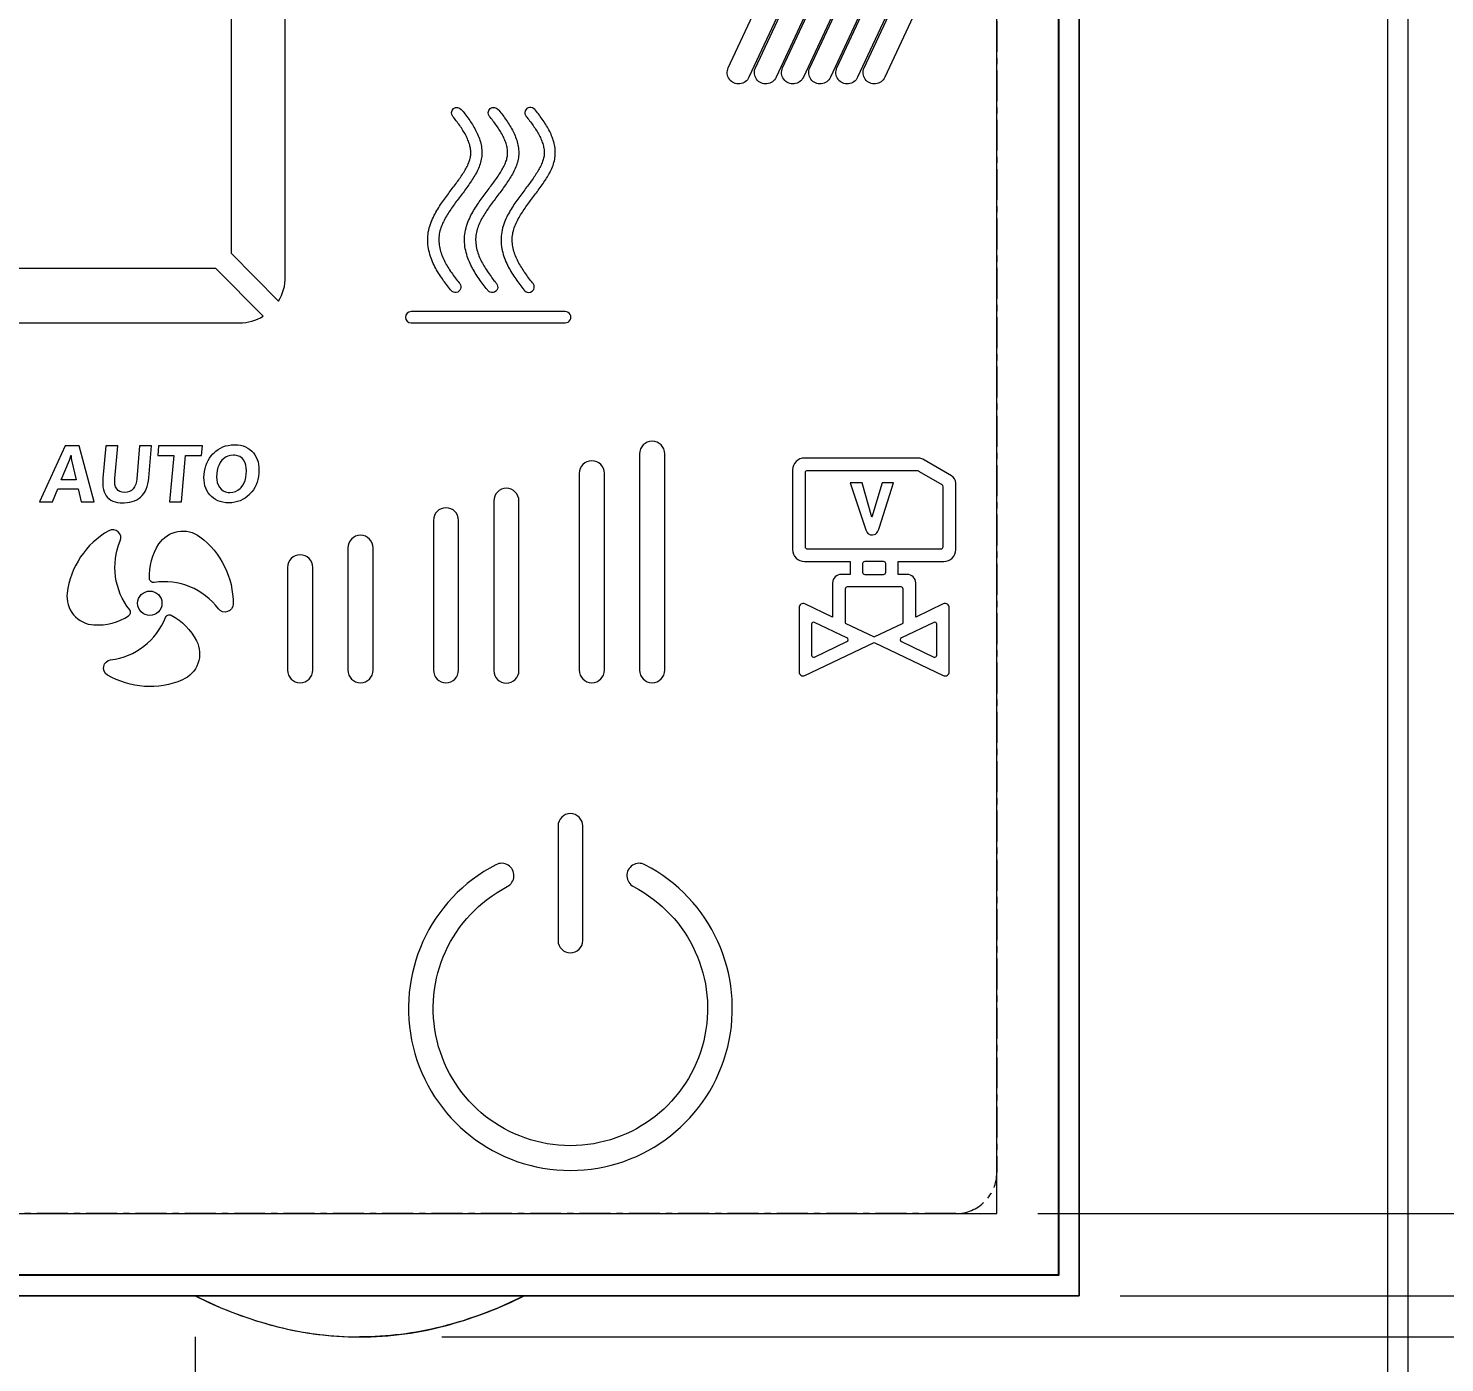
# Model space of a CAD drawing. Header units: millimetres. Extents: x 1950 to 4611, y 2266 to 2867.
# Drawn here: x 3716.34 to 3750.79, y 2673.33 to 2705.78 of the extents above; entities that cross this region are included whole.
import ezdxf

# ---------------------------------------------------------------- set-up
doc = ezdxf.new("R2010")
doc.units = ezdxf.units.MM
doc.linetypes.add('CENTER', pattern=[0.6, 0.375, -0.075, 0.075, -0.075])
for name, color, linetype, lineweight in [('BACKLIGHT', 7, 'Continuous', 20), ('Cover Lens', 152, 'Continuous', 0), ('LCD', 4, 'Continuous', 20)]:
    doc.layers.add(name, color=color, linetype=linetype, lineweight=lineweight)
doc.layers.add('Dim', color=4, linetype='Continuous')
doc.layers.add('DWG', color=7, linetype='Continuous')
doc.styles.add('宋体', font='')
doc.styles.get('宋体').set_extended_font_data('SimSun')
doc.dimstyles.new('DIM', dxfattribs={"dimtxt": 2.5, "dimasz": 2, "dimexe": 1.25, "dimexo": 1, "dimgap": 1, "dimtad": 1, "dimzin": 1, "dimtxsty": '宋体', "dimcen": 2.5, "dimazin": 0, "dimtfac": 1, "dimtmove": 0, "dimatfit": 3, "dimfxl": 0, "dimlwe": 0, "dimarcsym": 0})

# ---------------------------------------------------------------- blocks, each defined once
blk = doc.blocks.new('CG1')
at = {"layer": 'Cover Lens'}
for points in [[(-43, -17), (-43, 65, -0.414214), (-41, 67), (41, 67, -0.414214), (43, 65), (43, -17, -0.414214), (41, -19), (-41, -19, -0.414214)], [(-42.5, -17), (-42.5, 65, -0.414214), (-41, 66.5), (41, 66.5, -0.414214), (42.5, 65), (42.5, -17, -0.414214), (41, -18.5), (-41, -18.5, -0.414214)]]:
    blk.add_lwpolyline(points, format="xyb", close=True, dxfattribs=at)
blk.add_lwpolyline([(-33, 0), (33, 0), (33, 54), (-33, 54)], close=True, dxfattribs=at)
blk = doc.blocks.new('*D21')
at = {"layer": 'Defpoints', "color": 0}
for p in [(3739.899, 2730.951), (3739.899, 2676.951), (3761.107, 2676.951)]:
    blk.add_point(p, dxfattribs=at)
at = {"layer": 'Dim', "color": 0, "lineweight": 0}
for p, q in [((3740.899, 2730.951), (3762.357, 2730.951)), ((3740.899, 2676.951), (3762.357, 2676.951))]:
    blk.add_line(p, q, dxfattribs=at)
at = {"layer": 'Dim', "color": 0, "lineweight": -2}
blk.add_line((3761.107, 2728.951), (3761.107, 2678.951), dxfattribs=at)
at = {"layer": 'Dim', "color": 0}
for points in [[(3760.774, 2728.951), (3761.44, 2728.951), (3761.107, 2730.951)], [(3760.774, 2678.951), (3761.44, 2678.951), (3761.107, 2676.951)]]:
    blk.add_solid(points, dxfattribs=at)
at = {"layer": 'Dim', "color": 0, "insert": (3758.586, 2703.951), "char_height": 2.5, "attachment_point": 5, "rotation": 90, "style": '宋体'}
blk.add_mtext('{\\C2;*}54,00%%P0.15 VA', dxfattribs=at)
blk = doc.blocks.new('*D22')
at = {"layer": 'Defpoints', "color": 0}
for p in [(3747.899, 2743.951), (3783.993, 2743.951), (3747.899, 2657.951)]:
    blk.add_point(p, dxfattribs=at)
at = {"layer": 'Dim', "color": 0, "lineweight": 0}
for p, q in [((3748.899, 2743.951), (3785.243, 2743.951)), ((3748.899, 2657.951), (3785.243, 2657.951))]:
    blk.add_line(p, q, dxfattribs=at)
at = {"layer": 'Dim', "color": 0, "lineweight": -2}
blk.add_line((3783.993, 2659.951), (3783.993, 2741.951), dxfattribs=at)
at = {"layer": 'Dim', "color": 0}
for points in [[(3783.66, 2741.951), (3784.327, 2741.951), (3783.993, 2743.951)], [(3783.66, 2659.951), (3784.327, 2659.951), (3783.993, 2657.951)]]:
    blk.add_solid(points, dxfattribs=at)
at = {"layer": 'Dim', "color": 0, "insert": (3781.472, 2700.951), "char_height": 2.5, "attachment_point": 5, "rotation": 90, "style": '宋体'}
blk.add_mtext('{\\C2;*}86,00%%P0.05 OD', dxfattribs=at)
blk = doc.blocks.new('*D112')
at = {"layer": 'Defpoints', "color": 0}
for p in [(3741.899, 2732.951), (3741.899, 2674.951), (3767.031, 2674.951)]:
    blk.add_point(p, dxfattribs=at)
at = {"layer": 'Dim', "color": 0, "lineweight": 0}
for p, q in [((3742.899, 2732.951), (3768.281, 2732.951)), ((3742.899, 2674.951), (3768.281, 2674.951))]:
    blk.add_line(p, q, dxfattribs=at)
at = {"layer": 'Dim', "color": 0, "lineweight": -2}
blk.add_line((3767.031, 2730.951), (3767.031, 2676.951), dxfattribs=at)
at = {"layer": 'Dim', "color": 0}
for points in [[(3766.698, 2730.951), (3767.365, 2730.951), (3767.031, 2732.951)], [(3766.698, 2676.951), (3767.365, 2676.951), (3767.031, 2674.951)]]:
    blk.add_solid(points, dxfattribs=at)
at = {"layer": 'Dim', "color": 0, "insert": (3764.573, 2703.951), "char_height": 2.5, "attachment_point": 5, "rotation": 90, "style": '宋体'}
blk.add_mtext('58,00', dxfattribs=at)
blk = doc.blocks.new('*D113')
at = {"layer": 'Defpoints', "color": 0}
for p in [(3741.899, 2732.951), (3772.325, 2732.951), (3741.899, 2674.951)]:
    blk.add_point(p, dxfattribs=at)
at = {"layer": 'Dim', "color": 0, "lineweight": 0}
for p, q in [((3742.899, 2732.951), (3773.575, 2732.951)), ((3742.899, 2674.951), (3773.575, 2674.951))]:
    blk.add_line(p, q, dxfattribs=at)
at = {"layer": 'Dim', "color": 0, "lineweight": -2}
blk.add_line((3772.325, 2676.951), (3772.325, 2730.951), dxfattribs=at)
at = {"layer": 'Dim', "color": 0}
for points in [[(3771.991, 2730.951), (3772.658, 2730.951), (3772.325, 2732.951)], [(3771.991, 2676.951), (3772.658, 2676.951), (3772.325, 2674.951)]]:
    blk.add_solid(points, dxfattribs=at)
at = {"layer": 'Dim', "color": 0, "insert": (3769.866, 2703.951), "char_height": 2.5, "attachment_point": 5, "rotation": 90, "style": '宋体'}
blk.add_mtext('LCD58,00', dxfattribs=at)
blk = doc.blocks.new('*D118')
at = {"layer": 'Defpoints', "color": 0}
for p in [(3741.899, 2732.951), (3777.822, 2732.951), (3743.399, 2673.951)]:
    blk.add_point(p, dxfattribs=at)
at = {"layer": 'Dim', "color": 0, "lineweight": 0}
for p, q in [((3742.899, 2732.951), (3779.072, 2732.951)), ((3744.399, 2673.951), (3779.072, 2673.951))]:
    blk.add_line(p, q, dxfattribs=at)
at = {"layer": 'Dim', "color": 0, "lineweight": -2}
blk.add_line((3777.822, 2675.951), (3777.822, 2730.951), dxfattribs=at)
at = {"layer": 'Dim', "color": 0}
for points in [[(3777.488, 2730.951), (3778.155, 2730.951), (3777.822, 2732.951)], [(3777.488, 2675.951), (3778.155, 2675.951), (3777.822, 2673.951)]]:
    blk.add_solid(points, dxfattribs=at)
at = {"layer": 'Dim', "color": 0, "insert": (3775.363, 2703.451), "char_height": 2.5, "attachment_point": 5, "rotation": 90, "style": '宋体'}
blk.add_mtext('59,00', dxfattribs=at)
blk = doc.blocks.new('*D122')
at = {"layer": 'Defpoints', "color": 0}
for p in [(3741.899, 2674.951), (3767.031, 2674.951), (3725.399, 2673.951)]:
    blk.add_point(p, dxfattribs=at)
at = {"layer": 'Dim', "color": 0, "lineweight": -2}
for p, q in [((3767.031, 2676.951), (3767.031, 2678.951)), ((3767.031, 2674.951), (3767.031, 2673.951)), ((3767.031, 2671.951), (3767.031, 2655.728))]:
    blk.add_line(p, q, dxfattribs=at)
at = {"layer": 'Dim', "color": 0, "lineweight": 0}
for p, q in [((3742.899, 2674.951), (3768.281, 2674.951)), ((3726.399, 2673.951), (3768.281, 2673.951))]:
    blk.add_line(p, q, dxfattribs=at)
at = {"layer": 'Dim', "color": 0}
for points in [[(3766.698, 2676.951), (3767.365, 2676.951), (3767.031, 2674.951)], [(3766.698, 2671.951), (3767.365, 2671.951), (3767.031, 2673.951)]]:
    blk.add_solid(points, dxfattribs=at)
at = {"layer": 'Dim', "color": 0, "insert": (3764.573, 2662.84), "char_height": 2.5, "attachment_point": 5, "rotation": 90, "style": '宋体'}
blk.add_mtext('MAX1,00', dxfattribs=at)
blk = doc.blocks.new('*D124')
at = {"layer": 'Defpoints', "color": 0}
for p in [(3693.399, 2674.951), (3720.399, 2674.951), (3720.399, 2663.266)]:
    blk.add_point(p, dxfattribs=at)
at = {"layer": 'Dim', "color": 0, "lineweight": 0}
for p, q in [((3693.399, 2673.951), (3693.399, 2662.016)), ((3720.399, 2673.951), (3720.399, 2662.016))]:
    blk.add_line(p, q, dxfattribs=at)
at = {"layer": 'Dim', "color": 0, "lineweight": -2}
blk.add_line((3695.399, 2663.266), (3718.399, 2663.266), dxfattribs=at)
at = {"layer": 'Dim', "color": 0}
for points in [[(3695.399, 2663.6), (3695.399, 2662.933), (3693.399, 2663.266)], [(3718.399, 2663.6), (3718.399, 2662.933), (3720.399, 2663.266)]]:
    blk.add_solid(points, dxfattribs=at)
at = {"layer": 'Dim', "color": 0, "insert": (3707.899, 2665.725), "char_height": 2.5, "attachment_point": 5, "style": '宋体'}
blk.add_mtext('MIN27,00', dxfattribs=at)
blk = doc.blocks.new('*D126')
at = {"layer": 'Defpoints', "color": 0}
for p in [(3671.899, 2674.951), (3741.899, 2673.951), (3741.899, 2652.069)]:
    blk.add_point(p, dxfattribs=at)
at = {"layer": 'Dim', "color": 0, "lineweight": 0}
for p, q in [((3671.899, 2673.951), (3671.899, 2650.819)), ((3741.899, 2672.951), (3741.899, 2650.819))]:
    blk.add_line(p, q, dxfattribs=at)
at = {"layer": 'Dim', "color": 0, "lineweight": -2}
blk.add_line((3673.899, 2652.069), (3739.899, 2652.069), dxfattribs=at)
at = {"layer": 'Dim', "color": 0}
for points in [[(3673.899, 2652.403), (3673.899, 2651.736), (3671.899, 2652.069)], [(3739.899, 2652.403), (3739.899, 2651.736), (3741.899, 2652.069)]]:
    blk.add_solid(points, dxfattribs=at)
at = {"layer": 'Dim', "color": 0, "insert": (3706.899, 2654.528), "char_height": 2.5, "attachment_point": 5, "style": '宋体'}
blk.add_mtext('70,00', dxfattribs=at)
blk = doc.blocks.new('SPC')
at = {"layer": 'LCD'}
for points in [[(63.968, 36.868, -1), (64.468, 37.101), (66.185, 33.421, -0.221646), (66.185, 33.311), (64.471, 29.638, -1.013416), (63.968, 29.864), (65.572, 33.303, 0.221714), (65.572, 33.43)], [(64.629, 36.868, -1), (65.129, 37.101), (66.845, 33.421, -0.221646), (66.845, 33.311), (65.132, 29.638, -1.013416), (64.629, 29.864), (66.233, 33.303, 0.221714), (66.233, 33.43)], [(65.29, 36.868, -1), (65.79, 37.101), (67.506, 33.421, -0.221646), (67.506, 33.311), (65.793, 29.638, -1.013416), (65.29, 29.864), (66.893, 33.303, 0.221714), (66.893, 33.43)], [(65.95, 36.868, -1), (66.45, 37.101), (68.167, 33.421, -0.221646), (68.167, 33.311), (66.453, 29.638, -1.013416), (65.95, 29.864), (67.554, 33.303, 0.221714), (67.554, 33.43)], [(66.611, 36.868, -1), (67.111, 37.101), (68.827, 33.421, -0.221646), (68.827, 33.311), (67.114, 29.638, -1.013416), (66.611, 29.864), (68.215, 33.303, 0.221714), (68.215, 33.43)], [(67.272, 36.868, -1), (67.772, 37.101), (69.488, 33.421, -0.221646), (69.488, 33.311), (67.775, 29.638, -1.013416), (67.272, 29.864), (68.875, 33.303, 0.221714), (68.875, 33.43)], [(53.027, 24.193, 0.139094), (53.193, 24.778), (53.193, 32.412, 0.139094), (53.027, 32.997), (51.873, 32.185), (51.873, 25.354)], [(57.159, 26.802), (57.182, 26.834), (57.206, 26.866), (57.23, 26.897), (57.253, 26.928), (57.276, 26.959), (57.299, 26.989), (57.322, 27.02), (57.345, 27.05), (57.367, 27.081), (57.389, 27.111), (57.411, 27.141), (57.432, 27.171), (57.453, 27.201), (57.473, 27.231), (57.493, 27.261), (57.513, 27.291), (57.531, 27.321), (57.55, 27.351), (57.567, 27.38), (57.584, 27.41), (57.6, 27.439), (57.615, 27.468), (57.629, 27.497), (57.642, 27.526), (57.654, 27.555), (57.664, 27.583), (57.674, 27.611), (57.682, 27.638), (57.689, 27.665), (57.695, 27.691), (57.699, 27.717), (57.702, 27.744), (57.704, 27.77), (57.705, 27.797), (57.704, 27.824), (57.703, 27.851), (57.7, 27.879), (57.696, 27.907), (57.691, 27.935), (57.684, 27.963), (57.677, 27.992), (57.668, 28.021), (57.659, 28.05), (57.648, 28.079), (57.636, 28.108), (57.624, 28.138), (57.61, 28.167), (57.596, 28.197), (57.58, 28.226), (57.564, 28.256), (57.548, 28.285), (57.53, 28.315), (57.512, 28.344), (57.494, 28.374), (57.475, 28.403), (57.455, 28.432), (57.435, 28.461), (57.414, 28.491), (57.393, 28.52), (57.371, 28.548), (57.349, 28.577), (57.326, 28.606), (57.304, 28.635), (57.281, 28.663), (57.265, 28.682, -1), (57.474, 28.853), (57.49, 28.834), (57.515, 28.803), (57.539, 28.773), (57.563, 28.742), (57.586, 28.711), (57.61, 28.68), (57.633, 28.649), (57.655, 28.617), (57.677, 28.585), (57.699, 28.553), (57.721, 28.52), (57.742, 28.487), (57.762, 28.454), (57.782, 28.421), (57.801, 28.387), (57.819, 28.352), (57.837, 28.318), (57.854, 28.283), (57.87, 28.247), (57.886, 28.212), (57.9, 28.175), (57.913, 28.139), (57.926, 28.102), (57.937, 28.065), (57.947, 28.027), (57.955, 27.989), (57.962, 27.951), (57.968, 27.912), (57.972, 27.873), (57.974, 27.834), (57.975, 27.795), (57.974, 27.757), (57.971, 27.718), (57.966, 27.679), (57.96, 27.641), (57.952, 27.603), (57.942, 27.565), (57.931, 27.528), (57.918, 27.491), (57.904, 27.454), (57.889, 27.419), (57.873, 27.383), (57.856, 27.348), (57.839, 27.313), (57.82, 27.279), (57.801, 27.245), (57.781, 27.212), (57.761, 27.178), (57.74, 27.145), (57.719, 27.113), (57.697, 27.08), (57.675, 27.048), (57.653, 27.016), (57.631, 26.984), (57.608, 26.953), (57.585, 26.921), (57.562, 26.89), (57.539, 26.859), (57.515, 26.828), (57.492, 26.796), (57.469, 26.765), (57.445, 26.734), (57.422, 26.703), (57.398, 26.672), (57.375, 26.641), (57.352, 26.61), (57.328, 26.578), (57.305, 26.547), (57.283, 26.515), (57.26, 26.484), (57.238, 26.452), (57.215, 26.42), (57.194, 26.387), (57.172, 26.355), (57.151, 26.322), (57.131, 26.289), (57.111, 26.256), (57.091, 26.222), (57.072, 26.188), (57.054, 26.154), (57.037, 26.119), (57.02, 26.083), (57.005, 26.048), (56.99, 26.012), (56.977, 25.975), (56.965, 25.938), (56.954, 25.901), (56.945, 25.863), (56.938, 25.824), (56.932, 25.786), (56.928, 25.747), (56.926, 25.708), (56.926, 25.669), (56.927, 25.63), (56.931, 25.592), (56.935, 25.553), (56.942, 25.515), (56.949, 25.476), (56.958, 25.439), (56.969, 25.401), (56.981, 25.364), (56.993, 25.327), (57.007, 25.291), (57.022, 25.255), (57.038, 25.219), (57.054, 25.184), (57.072, 25.149), (57.09, 25.115), (57.109, 25.08), (57.128, 25.047), (57.148, 25.013), (57.169, 24.98), (57.19, 24.948), (57.211, 24.915), (57.233, 24.883), (57.256, 24.851), (57.279, 24.82), (57.302, 24.788), (57.325, 24.757), (57.349, 24.726), (57.373, 24.696), (57.397, 24.665), (57.422, 24.635), (57.434, 24.62, -1), (57.226, 24.449), (57.213, 24.464), (57.187, 24.496), (57.161, 24.528), (57.136, 24.561), (57.111, 24.593), (57.085, 24.627), (57.061, 24.66), (57.036, 24.694), (57.012, 24.729), (56.988, 24.764), (56.964, 24.8), (56.941, 24.836), (56.918, 24.872), (56.895, 24.91), (56.874, 24.948), (56.852, 24.986), (56.831, 25.026), (56.811, 25.066), (56.792, 25.107), (56.774, 25.149), (56.756, 25.191), (56.74, 25.235), (56.724, 25.279), (56.71, 25.324), (56.697, 25.371), (56.686, 25.418), (56.676, 25.466), (56.668, 25.515), (56.662, 25.564), (56.658, 25.614), (56.656, 25.665), (56.656, 25.716), (56.659, 25.767), (56.664, 25.818), (56.671, 25.869), (56.681, 25.92), (56.693, 25.969), (56.706, 26.017), (56.721, 26.063), (56.738, 26.108), (56.755, 26.152), (56.774, 26.195), (56.794, 26.236), (56.814, 26.277), (56.835, 26.316), (56.856, 26.355), (56.878, 26.393), (56.9, 26.43), (56.923, 26.466), (56.946, 26.502), (56.969, 26.537), (56.992, 26.572), (57.016, 26.606), (57.04, 26.64), (57.063, 26.673), (57.087, 26.706), (57.111, 26.738), (57.135, 26.771)], [(58.867, 27.873), (58.87, 27.834), (58.87, 27.795), (58.869, 27.757), (58.866, 27.718), (58.862, 27.679), (58.855, 27.641), (58.847, 27.603), (58.837, 27.565), (58.826, 27.528), (58.813, 27.491), (58.8, 27.454), (58.785, 27.419), (58.769, 27.383), (58.752, 27.348), (58.734, 27.313), (58.715, 27.279), (58.696, 27.245), (58.676, 27.212), (58.656, 27.178), (58.635, 27.145), (58.614, 27.113), (58.592, 27.08), (58.571, 27.048), (58.548, 27.016), (58.526, 26.984), (58.503, 26.953), (58.48, 26.921), (58.457, 26.89), (58.434, 26.859), (58.411, 26.828), (58.387, 26.796), (58.364, 26.765), (58.34, 26.734), (58.317, 26.703), (58.293, 26.672), (58.27, 26.641), (58.247, 26.61), (58.224, 26.578), (58.201, 26.547), (58.178, 26.515), (58.155, 26.484), (58.133, 26.452), (58.111, 26.42), (58.089, 26.387), (58.068, 26.355), (58.047, 26.322), (58.026, 26.289), (58.006, 26.256), (57.986, 26.222), (57.967, 26.188), (57.949, 26.154), (57.932, 26.119), (57.915, 26.083), (57.9, 26.048), (57.885, 26.012), (57.872, 25.975), (57.86, 25.938), (57.849, 25.901), (57.84, 25.863), (57.833, 25.824), (57.827, 25.786), (57.823, 25.747), (57.821, 25.708), (57.821, 25.669), (57.823, 25.63), (57.826, 25.592), (57.831, 25.553), (57.837, 25.515), (57.845, 25.476), (57.854, 25.439), (57.864, 25.401), (57.876, 25.364), (57.889, 25.327), (57.902, 25.291), (57.917, 25.255), (57.933, 25.219), (57.95, 25.184), (57.967, 25.149), (57.985, 25.115), (58.004, 25.08), (58.023, 25.047), (58.043, 25.013), (58.064, 24.98), (58.085, 24.948), (58.107, 24.915), (58.129, 24.883), (58.151, 24.851), (58.174, 24.82), (58.197, 24.788), (58.22, 24.757), (58.244, 24.726), (58.268, 24.696), (58.293, 24.665), (58.317, 24.635), (58.329, 24.62, -1), (58.121, 24.449), (58.108, 24.464), (58.082, 24.496), (58.057, 24.528), (58.031, 24.561), (58.006, 24.593), (57.981, 24.627), (57.956, 24.66), (57.931, 24.694), (57.907, 24.729), (57.883, 24.764), (57.859, 24.8), (57.836, 24.836), (57.813, 24.872), (57.791, 24.91), (57.769, 24.948), (57.747, 24.986), (57.727, 25.026), (57.707, 25.066), (57.687, 25.107), (57.669, 25.149), (57.651, 25.191), (57.635, 25.235), (57.619, 25.279), (57.605, 25.324), (57.592, 25.371), (57.581, 25.418), (57.571, 25.466), (57.563, 25.515), (57.557, 25.564), (57.553, 25.614), (57.551, 25.665), (57.552, 25.716), (57.554, 25.767), (57.559, 25.818), (57.567, 25.869), (57.576, 25.92), (57.588, 25.969), (57.602, 26.017), (57.617, 26.063), (57.633, 26.108), (57.651, 26.152), (57.669, 26.195), (57.689, 26.236), (57.709, 26.277), (57.73, 26.316), (57.751, 26.355), (57.773, 26.393), (57.796, 26.43), (57.818, 26.466), (57.841, 26.502), (57.864, 26.537), (57.888, 26.572), (57.911, 26.606), (57.935, 26.64), (57.959, 26.673), (57.982, 26.706), (58.006, 26.738), (58.03, 26.771), (58.054, 26.802), (58.078, 26.834), (58.101, 26.866), (58.125, 26.897), (58.148, 26.928), (58.171, 26.959), (58.195, 26.989), (58.217, 27.02), (58.24, 27.05), (58.262, 27.081), (58.284, 27.111), (58.306, 27.141), (58.327, 27.171), (58.348, 27.201), (58.369, 27.231), (58.389, 27.261), (58.408, 27.291), (58.427, 27.321), (58.445, 27.351), (58.462, 27.38), (58.479, 27.41), (58.495, 27.439), (58.51, 27.468), (58.524, 27.497), (58.537, 27.526), (58.549, 27.555), (58.56, 27.583), (58.569, 27.611), (58.577, 27.638), (58.584, 27.665), (58.59, 27.691), (58.594, 27.717), (58.598, 27.744), (58.599, 27.77), (58.6, 27.797), (58.6, 27.824), (58.598, 27.851), (58.595, 27.879), (58.591, 27.907), (58.586, 27.935), (58.58, 27.963), (58.572, 27.992), (58.563, 28.021), (58.554, 28.05), (58.543, 28.079), (58.531, 28.108), (58.519, 28.138), (58.505, 28.167), (58.491, 28.197), (58.476, 28.226), (58.46, 28.256), (58.443, 28.285), (58.426, 28.315), (58.408, 28.344), (58.389, 28.374), (58.37, 28.403), (58.35, 28.432), (58.33, 28.461), (58.309, 28.491), (58.288, 28.52), (58.266, 28.548), (58.244, 28.577), (58.222, 28.606), (58.199, 28.635), (58.176, 28.663), (58.16, 28.682, -1), (58.369, 28.853), (58.385, 28.834), (58.41, 28.803), (58.434, 28.773), (58.458, 28.742), (58.482, 28.711), (58.505, 28.68), (58.528, 28.649), (58.551, 28.617), (58.573, 28.585), (58.595, 28.553), (58.616, 28.52), (58.637, 28.487), (58.657, 28.454), (58.677, 28.421), (58.696, 28.387), (58.715, 28.352), (58.732, 28.318), (58.749, 28.283), (58.766, 28.247), (58.781, 28.212), (58.795, 28.175), (58.809, 28.139), (58.821, 28.102), (58.832, 28.065), (58.842, 28.027), (58.85, 27.989), (58.858, 27.951), (58.863, 27.912)], [(59.485, 27.879), (59.488, 27.851), (59.49, 27.824), (59.49, 27.797), (59.49, 27.77), (59.488, 27.744), (59.485, 27.718), (59.48, 27.691), (59.475, 27.665), (59.468, 27.638), (59.459, 27.611), (59.45, 27.583), (59.439, 27.555), (59.427, 27.526), (59.414, 27.497), (59.4, 27.468), (59.385, 27.439), (59.369, 27.41), (59.353, 27.38), (59.335, 27.351), (59.317, 27.321), (59.298, 27.291), (59.279, 27.261), (59.259, 27.232), (59.238, 27.202), (59.218, 27.172), (59.196, 27.141), (59.175, 27.111), (59.153, 27.081), (59.13, 27.051), (59.108, 27.02), (59.085, 26.99), (59.062, 26.959), (59.038, 26.928), (59.015, 26.897), (58.991, 26.866), (58.968, 26.834), (58.944, 26.803), (58.92, 26.771), (58.896, 26.739), (58.873, 26.706), (58.849, 26.673), (58.825, 26.64), (58.801, 26.606), (58.778, 26.572), (58.755, 26.537), (58.731, 26.502), (58.708, 26.467), (58.686, 26.43), (58.664, 26.393), (58.642, 26.355), (58.62, 26.317), (58.599, 26.277), (58.579, 26.237), (58.56, 26.195), (58.541, 26.152), (58.523, 26.108), (58.507, 26.063), (58.492, 26.017), (58.478, 25.969), (58.466, 25.92), (58.457, 25.87), (58.449, 25.819), (58.444, 25.768), (58.442, 25.716), (58.441, 25.665), (58.443, 25.615), (58.447, 25.564), (58.453, 25.515), (58.461, 25.466), (58.471, 25.418), (58.483, 25.371), (58.495, 25.325), (58.51, 25.279), (58.525, 25.235), (58.542, 25.191), (58.559, 25.149), (58.578, 25.107), (58.597, 25.066), (58.617, 25.026), (58.638, 24.987), (58.659, 24.948), (58.681, 24.91), (58.703, 24.873), (58.726, 24.836), (58.749, 24.8), (58.773, 24.764), (58.797, 24.729), (58.821, 24.695), (58.846, 24.661), (58.871, 24.627), (58.896, 24.594), (58.921, 24.561), (58.947, 24.528), (58.973, 24.496), (58.998, 24.464), (59.011, 24.449, 1), (59.219, 24.621), (59.207, 24.635), (59.183, 24.665), (59.159, 24.696), (59.134, 24.727), (59.111, 24.757), (59.087, 24.788), (59.064, 24.82), (59.041, 24.851), (59.019, 24.883), (58.997, 24.915), (58.975, 24.948), (58.954, 24.98), (58.934, 25.014), (58.914, 25.047), (58.894, 25.081), (58.875, 25.115), (58.857, 25.149), (58.84, 25.184), (58.823, 25.219), (58.807, 25.255), (58.793, 25.291), (58.779, 25.327), (58.766, 25.364), (58.754, 25.401), (58.744, 25.439), (58.735, 25.477), (58.727, 25.515), (58.721, 25.553), (58.716, 25.592), (58.713, 25.631), (58.711, 25.67), (58.712, 25.708), (58.714, 25.747), (58.717, 25.786), (58.723, 25.825), (58.73, 25.863), (58.74, 25.901), (58.75, 25.938), (58.762, 25.975), (58.776, 26.012), (58.79, 26.048), (58.806, 26.084), (58.822, 26.119), (58.84, 26.154), (58.858, 26.188), (58.877, 26.222), (58.896, 26.256), (58.916, 26.289), (58.937, 26.322), (58.958, 26.355), (58.979, 26.388), (59.001, 26.42), (59.023, 26.452), (59.045, 26.484), (59.068, 26.516), (59.091, 26.547), (59.114, 26.579), (59.137, 26.61), (59.16, 26.641), (59.184, 26.672), (59.207, 26.703), (59.231, 26.734), (59.254, 26.765), (59.277, 26.797), (59.301, 26.828), (59.324, 26.859), (59.347, 26.89), (59.37, 26.922), (59.393, 26.953), (59.416, 26.985), (59.439, 27.016), (59.461, 27.048), (59.483, 27.081), (59.504, 27.113), (59.526, 27.146), (59.546, 27.179), (59.567, 27.212), (59.586, 27.245), (59.606, 27.279), (59.624, 27.314), (59.642, 27.348), (59.659, 27.383), (59.675, 27.419), (59.69, 27.455), (59.704, 27.491), (59.716, 27.528), (59.728, 27.565), (59.737, 27.603), (59.746, 27.641), (59.752, 27.679), (59.757, 27.718), (59.759, 27.757), (59.76, 27.796), (59.76, 27.835), (59.757, 27.873), (59.753, 27.912), (59.748, 27.951), (59.741, 27.989), (59.732, 28.027), (59.722, 28.065), (59.711, 28.102), (59.699, 28.139), (59.686, 28.176), (59.671, 28.212), (59.656, 28.248), (59.64, 28.283), (59.623, 28.318), (59.605, 28.353), (59.586, 28.387), (59.567, 28.421), (59.547, 28.454), (59.527, 28.487), (59.506, 28.52), (59.485, 28.553), (59.463, 28.585), (59.441, 28.617), (59.418, 28.649), (59.395, 28.68), (59.372, 28.711), (59.348, 28.742), (59.324, 28.773), (59.3, 28.804), (59.276, 28.834), (59.259, 28.854, 1), (59.051, 28.682), (59.066, 28.664), (59.089, 28.635), (59.112, 28.606), (59.134, 28.578), (59.156, 28.549), (59.178, 28.52), (59.199, 28.491), (59.22, 28.462), (59.24, 28.432), (59.26, 28.403), (59.279, 28.374), (59.298, 28.345), (59.316, 28.315), (59.333, 28.286), (59.35, 28.256), (59.366, 28.227), (59.381, 28.197), (59.396, 28.168), (59.409, 28.138), (59.422, 28.109), (59.433, 28.079), (59.444, 28.05), (59.454, 28.021), (59.462, 27.992), (59.47, 27.963), (59.476, 27.935), (59.481, 27.907)], [(44.987, 24.984), (43.833, 23.823, 0.136063), (44.406, 23.664), (52.079, 23.664, 0.136063), (52.653, 23.823), (51.499, 24.984)], [(60.003, 23.935), (56.251, 23.935, 1), (56.251, 23.664), (60.003, 23.664, 1.002396)], [(61.811, 20.476), (61.811, 15.217, 1), (62.422, 15.217), (62.422, 20.476, 1)], [(65.819, 20.373, 0.414214), (65.531, 20.086), (65.531, 18.146, 0.414214), (65.819, 17.858), (66.929, 17.858), (66.929, 17.545), (66.71, 17.545, 0.414214), (66.506, 17.341), (66.506, 16.507), (65.833, 16.827, 0.551425), (65.688, 16.735), (65.688, 15.177, 0.551425), (65.833, 15.085), (67.516, 15.887), (69.198, 15.085, 0.551425), (69.344, 15.177), (69.344, 16.735, 0.551425), (69.198, 16.827), (68.526, 16.507), (68.526, 17.341, 0.414214), (68.322, 17.545), (68.103, 17.545), (68.103, 17.858), (69.213, 17.858, 0.414214), (69.5, 18.146), (69.5, 19.766, 0.267949), (69.398, 19.942), (68.699, 20.346, 0.131652), (68.597, 20.373)], [(60.954, 15.217), (60.954, 20.002, 1), (60.343, 20.002), (60.343, 15.217, 1)], [(68.617, 20.04, 0.131652), (68.515, 20.067), (65.888, 20.067, 0.414214), (65.837, 20.016), (65.837, 18.215, 0.414214), (65.888, 18.164), (69.143, 18.164, 0.414214), (69.194, 18.215), (69.194, 19.677, 0.267949), (69.169, 19.722)], [(58.263, 15.206, 1), (58.875, 15.206), (58.875, 19.332, 1), (58.263, 19.332)], [(56.795, 15.217, 1), (57.407, 15.217), (57.407, 18.859, 1), (56.795, 18.859)], [(48.9, 18.607, 0.237759), (47.886, 17.091, 0.43554), (48.538, 16.316, 0.155042), (49.382, 16.538, 0.445572), (49.407, 16.683, -0.274501), (49.179, 18.358, 0.716217)], [(51.117, 18.461, -0.237759), (51.923, 16.825, -0.716217), (51.567, 16.708, 0.274501), (50.003, 17.348, -0.445572), (49.889, 17.442, -0.155042), (50.119, 18.284, -0.43554)], [(54.715, 15.217, 1), (55.327, 15.217), (55.327, 18.189, 1), (54.715, 18.189)], [(53.247, 15.217, 1), (53.859, 15.217), (53.859, 17.716, 1), (53.247, 17.716)], [(67.234, 17.596, 0.414214), (67.285, 17.545), (67.746, 17.545, 0.414214), (67.797, 17.596), (67.797, 17.807, 0.414214), (67.746, 17.858), (67.285, 17.858, 0.414214), (67.234, 17.807)], [(68.22, 16.361), (68.22, 17.189, 0.414214), (68.169, 17.24), (66.862, 17.24, 0.414214), (66.811, 17.189), (66.811, 16.361), (67.516, 16.025)], [(51.033, 15.93, -0.43554), (50.688, 14.978, -0.237759), (48.868, 15.098, -0.716217), (48.944, 15.465, 0.274501), (50.281, 16.499, -0.445572), (50.419, 16.551, -0.155042)], [(66.854, 15.91, 0.631028), (66.854, 16.002), (66.066, 16.378, 0.551425), (65.993, 16.332), (65.993, 15.58, 0.551425), (66.066, 15.534)], [(68.965, 16.378), (68.177, 16.002, 0.631028), (68.177, 15.91), (68.965, 15.534, 0.551425), (69.038, 15.58), (69.038, 16.332, 0.551425)], [(60.427, 8.64), (60.427, 11.428, 1), (59.827, 11.428), (59.827, 8.64, 1)], [(58.591, 9.951, 1), (58.314, 10.485, 4.10138), (61.94, 10.485, 1), (61.663, 9.951, -4.10138)]]:
    blk.add_lwpolyline(points, format="xyb", close=True, dxfattribs=at)
for points in [[(48.177, 20.675), (47.835, 20.675), (47.217, 19.31), (47.532, 19.31), (47.66, 19.623), (48.155, 19.623), (48.23, 19.31), (48.547, 19.31)], [(49.938, 20.675), (49.647, 20.675), (49.577, 19.867), (49.569, 19.808), (49.553, 19.737), (49.528, 19.677), (49.494, 19.627), (49.454, 19.588), (49.405, 19.561), (49.349, 19.544), (49.284, 19.538), (49.225, 19.543), (49.171, 19.559), (49.126, 19.585), (49.091, 19.623), (49.066, 19.671), (49.049, 19.729), (49.043, 19.799), (49.046, 19.879), (49.115, 20.675), (48.824, 20.675), (48.755, 19.881), (48.751, 19.815), (48.751, 19.742), (48.757, 19.675), (48.768, 19.613), (48.785, 19.556), (48.807, 19.505), (48.834, 19.459), (48.867, 19.418), (48.905, 19.384), (48.949, 19.354), (48.999, 19.329), (49.053, 19.31), (49.113, 19.297), (49.179, 19.289), (49.25, 19.287), (49.273, 19.287), (49.343, 19.291), (49.409, 19.3), (49.471, 19.315), (49.528, 19.335), (49.581, 19.36), (49.63, 19.39), (49.674, 19.425), (49.713, 19.466), (49.749, 19.512), (49.781, 19.563), (49.807, 19.619), (49.829, 19.681), (49.847, 19.747), (49.861, 19.82), (49.87, 19.897)], [(50.767, 20.437), (51.156, 20.437), (51.177, 20.675), (50.109, 20.675), (50.089, 20.437), (50.477, 20.437), (50.378, 19.31), (50.67, 19.31)], [(51.313, 20.314), (51.348, 20.372), (51.388, 20.427), (51.431, 20.478), (51.45, 20.497), (51.502, 20.543), (51.557, 20.583), (51.614, 20.618), (51.676, 20.646), (51.739, 20.668), (51.806, 20.683), (51.877, 20.694), (51.95, 20.697), (51.962, 20.697), (52.034, 20.695), (52.102, 20.685), (52.167, 20.669), (52.227, 20.647), (52.282, 20.618), (52.333, 20.582), (52.381, 20.54), (52.415, 20.503), (52.452, 20.453), (52.483, 20.399), (52.509, 20.341), (52.529, 20.281), (52.543, 20.217), (52.551, 20.15), (52.552, 20.078), (52.549, 20.004), (52.549, 20.003), (52.539, 19.928), (52.525, 19.856), (52.506, 19.787), (52.482, 19.723), (52.452, 19.662), (52.418, 19.604), (52.378, 19.55), (52.333, 19.5), (52.319, 19.486), (52.267, 19.438), (52.212, 19.398), (52.154, 19.364), (52.093, 19.336), (52.028, 19.315), (51.961, 19.299), (51.891, 19.289), (51.818, 19.287), (51.816, 19.287), (51.744, 19.289), (51.675, 19.299), (51.61, 19.315), (51.55, 19.336), (51.494, 19.365), (51.442, 19.399), (51.394, 19.44), (51.357, 19.479), (51.319, 19.529), (51.286, 19.582), (51.259, 19.639), (51.238, 19.699), (51.224, 19.763), (51.216, 19.83), (51.214, 19.901), (51.218, 19.974), (51.226, 20.049), (51.241, 20.121), (51.26, 20.189), (51.284, 20.253)], [(47.993, 20.321), (48.106, 19.848), (47.742, 19.848), (47.94, 20.324), (47.957, 20.371), (47.974, 20.44), (47.982, 20.44), (47.983, 20.382)], [(52.18, 20.322), (52.14, 20.371), (52.09, 20.408), (52.032, 20.432), (51.965, 20.444), (51.93, 20.446), (51.86, 20.44), (51.794, 20.422), (51.734, 20.392), (51.681, 20.35), (51.651, 20.319), (51.612, 20.266), (51.58, 20.209), (51.554, 20.145), (51.536, 20.075), (51.525, 20), (51.524, 19.99), (51.521, 19.915), (51.526, 19.844), (51.539, 19.78), (51.56, 19.721), (51.589, 19.668), (51.591, 19.665), (51.633, 19.616), (51.683, 19.578), (51.739, 19.553), (51.805, 19.54), (51.843, 19.538), (51.915, 19.544), (51.982, 19.562), (52.041, 19.592), (52.094, 19.633), (52.12, 19.66), (52.158, 19.711), (52.189, 19.768), (52.214, 19.832), (52.231, 19.903), (52.243, 19.98), (52.243, 19.985), (52.246, 20.063), (52.243, 20.136), (52.231, 20.201), (52.213, 20.259), (52.187, 20.312)], [(67.987, 19.768), (67.71, 19.768), (67.457, 18.939), (67.224, 19.768), (66.932, 19.768), (67.295, 18.674), (67.311, 18.631), (67.327, 18.594), (67.345, 18.564), (67.363, 18.542), (67.391, 18.522), (67.425, 18.509), (67.465, 18.505), (67.477, 18.505), (67.515, 18.511), (67.548, 18.525), (67.576, 18.547), (67.583, 18.554), (67.6, 18.578), (67.617, 18.61), (67.633, 18.648), (67.649, 18.693)]]:
    blk.add_lwpolyline(points, close=True, dxfattribs=at)
blk.add_circle((49.897, 16.843), 0.296, dxfattribs=at)
blk = doc.blocks.new('DWG')
at = {"layer": 'LCD'}
blk.add_lwpolyline([(0, 58), (0, 0), (72.5, 0), (72.5, 58)], close=True, dxfattribs=at)
at = {"layer": 'LCD', "linetype": 'CENTER', "ltscale": 2}
blk.add_lwpolyline([(70.5, 55), (70.5, 3, -0.414214), (69.5, 2), (5.5, 2, -0.414214), (4.5, 3), (4.5, 55, -0.414214), (5.5, 56), (69.5, 56, -0.414214)], format="xyb", close=True, dxfattribs=at)
at = {"layer": 'LCD'}
blk.add_lwpolyline([(51, 0, 0.049067), (52.818, -0.702, 0.066912), (55, -1, 0.066912), (57.182, -0.702, 0.049067), (59, 0)], format="xyb", dxfattribs=at)
blk.add_blockref('SPC', (0, 0), dxfattribs=at)
blk = doc.blocks.new('LCDZ')
at = {"color": 130, "linetype": 'Continuous'}
for p in [(0, 58), (-72.5, 0)]:
    blk.add_line(p, (0, 0), dxfattribs=at)
for points in [[(-21.5, 0), (-20.863, -0.318), (-19.872, -0.7), (-18.508, -0.958), (-17.834, -1), (-17.5, -1)], [(-13.5, 0), (-14.137, -0.318), (-15.128, -0.7), (-16.492, -0.958), (-17.166, -1), (-17.5, -1)]]:
    blk.add_open_spline(points, degree=3, knots=[0, 0, 0, 0, 0.514033, 0.758878, 1, 1, 1, 1], dxfattribs=at)
at = {"layer": 'BACKLIGHT', "lineweight": 15}
for p, q in [((0, 58), (0, 0)), ((0, 0), (-73.5, 0))]:
    blk.add_line(p, q, dxfattribs=at)
at = {"layer": 'LCD', "color": 3, "lineweight": 15}
blk.add_lwpolyline([(-69.5, 57.5), (-0.5, 57.5), (-0.5, 0.5), (-69.5, 0.5)], close=True, dxfattribs=at)
at = {"layer": 'DWG'}
blk.add_blockref('DWG', (-72.5, 0), dxfattribs=at)

msp = doc.modelspace()

# ---------------------------------------------------------------- linework, layer by layer
at = {"layer": 'Dim', "color": 3}
msp.add_lwpolyline([(3672.39925, 2732.4507), (3741.39925, 2732.4507), (3741.39925, 2675.4507), (3672.39925, 2675.4507)], close=True, dxfattribs=at)

# ---------------------------------------------------------------- block references
at = {"layer": 'Cover Lens'}
msp.add_blockref('CG1', (3706.89925, 2676.9507), dxfattribs=at)
at = {"layer": 'LCD'}
msp.add_blockref('LCDZ', (3741.89925, 2674.9507), dxfattribs=at)

# ---------------------------------------------------------------- dimensions: what is measured, and where the dimension line sits
at = {"layer": 'Dim', "color": 1}
dim = msp.add_linear_dim(base=(3783.99332, 2743.9507), p1=(3747.89925, 2657.9507), p2=(3747.89925, 2743.9507), angle=90, text='{\\C2;*}<>%%P0.05 OD', dimstyle='DIM', dxfattribs=at)
dim.commit()
dim.dimension.update_dxf_attribs({"geometry": '*D22', "text_midpoint": (3781.47249, 2700.9507)})
at = {"layer": 'Dim'}
for base, p1, p2, picture, middle in [((3767.03136, 2674.9507), (3741.89925, 2732.9507), (3741.89925, 2674.9507), '*D112', (3767.03136, 2703.9507)), ((3777.82179, 2732.9507), (3743.39925, 2673.9507), (3741.89925, 2732.9507), '*D118', (3777.82179, 2703.4507))]:
    dim = msp.add_linear_dim(base=base, p1=p1, p2=p2, angle=90, dimstyle='DIM', dxfattribs=at)
    dim.commit()
    dim.dimension.update_dxf_attribs({"geometry": picture, "text_midpoint": middle, "dimtype": 160})
for base, p1, p2, text, picture, middle in [((3772.32455, 2732.9507), (3741.89925, 2674.9507), (3741.89925, 2732.9507), 'LCD<>', '*D113', (3772.32455, 2703.9507)), ((3767.03136, 2674.9507), (3725.39925, 2673.9507), (3741.89925, 2674.9507), 'MAX<>', '*D122', (3767.03136, 2662.83959))]:
    dim = msp.add_linear_dim(base=base, p1=p1, p2=p2, angle=90, text=text, dimstyle='DIM', dxfattribs=at)
    dim.commit()
    dim.dimension.update_dxf_attribs({"geometry": picture, "text_midpoint": middle, "dimtype": 160})
dim = msp.add_linear_dim(base=(3761.10709, 2676.9507), p1=(3739.89925, 2730.9507), p2=(3739.89925, 2676.9507), angle=90, text='{\\C2;*}<>%%P0.15 VA', dimstyle='DIM', dxfattribs=at)
dim.commit()
dim.dimension.update_dxf_attribs({"geometry": '*D21', "text_midpoint": (3758.58626, 2703.9507)})
at = {"layer": 'Dim', "color": 1}
dim = msp.add_linear_dim(base=(3741.89925, 2652.06925), p1=(3671.89925, 2674.9507), p2=(3741.89925, 2673.9507), dimstyle='DIM', dxfattribs=at)
dim.commit()
dim.dimension.update_dxf_attribs({"geometry": '*D126', "text_midpoint": (3706.89925, 2652.06925), "dimtype": 160})
at = {"layer": 'Dim'}
dim = msp.add_linear_dim(base=(3720.39925, 2663.26629), p1=(3693.39925, 2674.9507), p2=(3720.39925, 2674.9507), text='MIN<>', dimstyle='DIM', dxfattribs=at)
dim.commit()
dim.dimension.update_dxf_attribs({"geometry": '*D124', "text_midpoint": (3707.89925, 2663.26629), "dimtype": 160})

doc.saveas('drawing.dxf')
